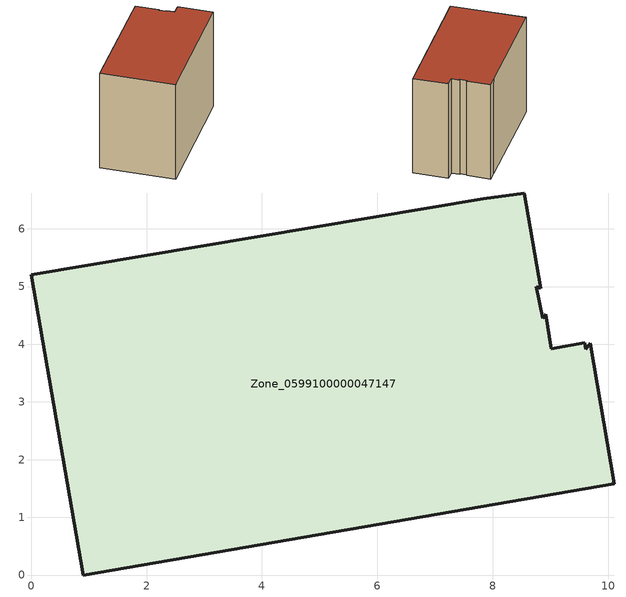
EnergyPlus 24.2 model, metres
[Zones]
Zone_0599100000047147
 floor ground (C_G): 0,5.2 7.84,6.52 8.55,6.62 8.84,4.97 8.75,5 8.87,4.46 8.92,4.52 9.02,3.92 9.6,4.03 9.62,3.92 9.69,4.02 10.11,1.58 0.9,0 z0
 wall outside (C_F): 0.9,0 10.11,1.58 9.69,4.02 9.62,3.92 9.6,4.03 9.02,3.92 8.92,4.52 8.87,4.46 8.75,5 8.84,4.97 8.55,6.62 7.84,6.52 0,5.2 0.9,0 z0:7.48
 roof outside (C_R): 10.11,1.58 9.69,4.02 9.62,3.92 9.6,4.03 9.02,3.92 8.92,4.52 8.87,4.46 8.75,5 8.84,4.97 8.55,6.62 7.84,6.52 0,5.2 0.9,0 z7.48
[BUILDING]
Pand.0599100000047147: North Axis=0; Terrain=City; Loads Convergence Tolerance Value=0.04; Temperature Convergence Tolerance Value=0.4; Solar Distribution=FullExterior; Maximum Number of Warmup Days=25; Minimum Number of Warmup Days=1
[Site:Location]
Rotterdam.The.Hague.AP_ZH_NLD Design_Conditions: Latitude=51.96; Longitude=4.45; Time Zone=1; Elevation=-4.5
[SITE:GROUNDTEMPERATURE:BUILDINGSURFACE]
18, 18, 18, 18, 18, 18, 18, 18, 18, 18, 18, 18
[MATERIAL] Thermal Absorptance=0.9; Solar Absorptance=0.7; Visible Absorptance=0.7
Name | Roughness | Thickness | Conductivity | Density | Specific Heat
G.TI.1946 | MediumSmooth | 0.15 | 1 | 540 | 1210
F.TI.1946 | Rough | 0.3 | 0.857143 | 1920 | 840
R.TI.1946 | MediumRough | 0.2 | 0.1 | 1500 | 1000
[CONSTRUCTION]
C_G: G.TI.1946
C_F: F.TI.1946
C_R: R.TI.1946
[ZONE]
Zone_0599100000047147: Type=1; Multiplier=1; Ceiling Height=Autocalculate; Volume=Autocalculate; Floor Area=autocalculate; Part of Total Floor Area=Yes
[ZONEINFILTRATION:DESIGNFLOWRATE]
Infil_Zone_0599100000047147: Zone or ZoneList or Space or SpaceList=Zone_0599100000047147; Schedule=AlwaysOn; Design Flow Rate Calculation Method=Flow/Area; Flow Rate per Floor Area=0.003; Constant Term Coefficient=1; Temperature Term Coefficient=0; Velocity Term Coefficient=0; Velocity Squared Term Coefficient=0
[HVACTEMPLATE:ZONE:IDEALLOADSAIRSYSTEM]
Zone_0599100000047147: Maximum Heating Supply Air Temperature=50; Minimum Cooling Supply Air Temperature=13; Maximum Heating Supply Air Humidity Ratio=0.0156; Minimum Cooling Supply Air Humidity Ratio=0.0077; Heating Limit=NoLimit; Cooling Limit=NoLimit; Dehumidification Control Type=ConstantSensibleHeatRatio; Cooling Sensible Heat Ratio=0.7; Dehumidification Setpoint=60; Humidification Control Type=None; Humidification Setpoint=30; Outdoor Air Method=None; Outdoor Air Flow Rate per Person=0.00944; Outdoor Air Flow Rate per Zone Floor Area=0; Outdoor Air Flow Rate per Zone=0; Demand Controlled Ventilation Type=None; Outdoor Air Economizer Type=NoEconomizer; Heat Recovery Type=None; Sensible Heat Recovery Effectiveness=0.7; Latent Heat Recovery Effectiveness=0.65
[ZONECONTROL:THERMOSTAT]
ThermostatControl_Zone_0599100000047147: Zone or ZoneList=Zone_0599100000047147; Control Type Schedule=DualSetpointControlType; Control 1=Thermostat_Zone_0599100000047147; Temperature Difference Between Cutout And Setpoint=0
[THERMOSTATSETPOINT:DUALSETPOINT]
Thermostat_Zone_0599100000047147: Heating Setpoint Temperature Schedule=HeatingSetpoint_Zone_0599100000047147; Cooling Setpoint Temperature Schedule=CoolingSetpoint_Zone_0599100000047147
[SCHEDULE:COMPACT]
HeatingSetpoint_Zone_0599100000047147: Through: 12/31, For: AllDays, Until: 24:00, 21
CoolingSetpoint_Zone_0599100000047147: Through: 12/31, For: AllDays, Until: 24:00, 24
DualSetpointControlType: Through: 12/31, For: AllDays, Until: 24:00, 4
AlwaysOn: Through: 12/31, For: AllDays, Until: 24:00, 1
